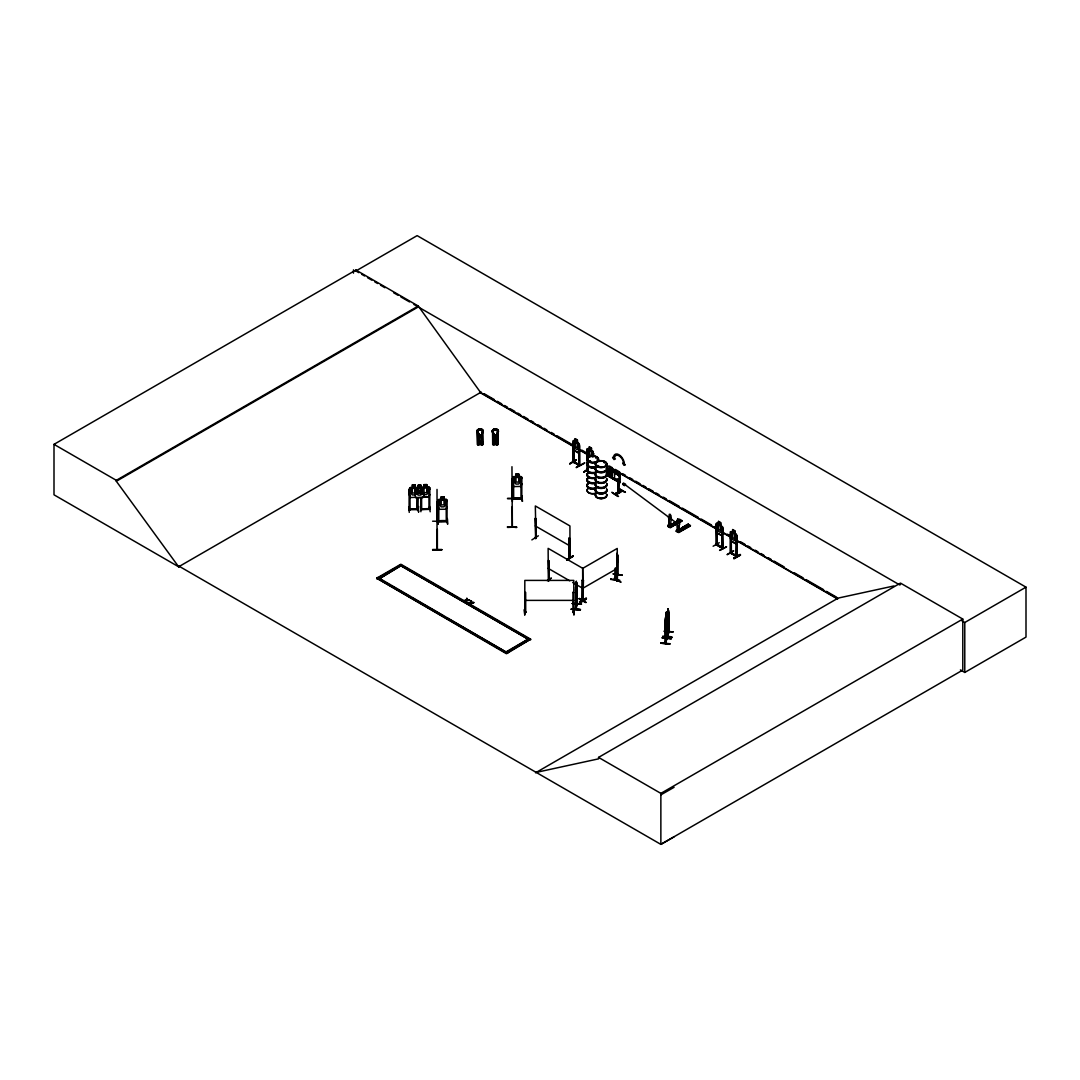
<?xml version="1.0" encoding="UTF-8"?>
<svg xmlns="http://www.w3.org/2000/svg" width="1080" height="1080" viewBox="0 0 1080 1080"><rect width="100%" height="100%" fill="white"/><g stroke="black" fill="none" stroke-linecap="round" stroke-linejoin="round"><path stroke-width="1.5" d="M576.572 592.299L576.68 589.316L575.775 596.227M576.072 582.687L575.964 583.808M571.212 609.39C577.813 606.731 588.289 611.955 571.266 609.039M580.338 609.957L571.253 609.12M665.631 643.127L665.402 618.719M667.602 636.525L667.953 612.171L667.508 618.354M668.871 611.874L668.952 631.922L667.44 636.971L667.44 616.99M670.599 526.27L670.977 519.966A2.038 1.175 60 0 0 670.68 517.172L670.586 514.904M678.173 529.767C677.133 530.847 677.66 529.308 679.063 531.05L679.28 524.853A2.038 1.175 60 0 0 678.969 522.058L678.848 519.494L677.552 519.224M679.063 531.05L679.28 524.853M668.399 619.947C669.141 610.322 667.521 629.181 667.022 622.039L667.278 623.862M665.483 618.745L666.509 614.763L666.198 618.638M666.711 613.386L665.563 617.328L665.753 622.458M576.396 588.263L575.91 592.704L575.735 591.597M669.843 643.99L660.785 643.154M660.785 642.843L669.843 643.721M662.661 636.863C671.746 634.973 677.984 639.481 662.742 636.593M662.729 636.255L671.787 637.065M671.72 637.713L662.715 636.62M481.694 442.773L482.328 433.04A3.065 2.498 -1.1 0 0 482.328 429.502A3.065 2.498 -1.1 0 0 477.995 429.53A3.065 2.498 -1.1 0 0 477.995 433.067L478.629 442.692M496.854 442.773L497.489 433.04A3.065 2.498 -1.1 0 0 497.489 429.502A3.065 2.498 -1.1 0 0 493.169 429.53A3.065 2.498 -1.1 0 0 493.169 433.067L493.169 433.175A3.065 2.498 -1.1 0 1 493.169 429.638A3.065 2.498 -1.1 0 1 497.489 429.611A3.065 2.498 -1.1 0 1 497.489 433.148M576.558 603.976L577.058 603.464L575.613 609.35L575.559 587.871L576.572 582.404L576.396 583.673M575.64 587.898L576.234 584.537L575.91 590.733M615.749 579.433L615.425 578.596L615.749 579.393M617.855 574.884L617.841 554.837M575.735 587.007L575.991 582.849L575.91 585.32M619.745 580.176L610.781 579.393M610.767 579.461L610.902 578.759M619.637 580.811L610.875 579.163M619.907 482.598L619.286 481.518M619.178 481.707L619.893 475.173L608.999 469.246L619.637 476.132L609.228 469.112M665.307 643.1L665.077 622.107L666.346 616.667M667.278 614.048L667.008 615.506L668.534 610.47M619.407 475.74L618.583 492.966L618.53 479.264M669.857 525.015L668.966 525.555L668.938 518.792A2.038 1.175 60 0 1 669.236 516.335L669.263 514.337L670.154 514.256M670.68 526.217C666.846 525.258 671.288 524.759 668.993 525.609M678.308 530.051L677.457 530.186L677.227 523.679A2.038 1.175 60 0 1 677.538 521.221L677.646 519.169M677.957 529.862L677.795 530.334M665.321 621.257L665.563 619.569M668.048 611.361L667.967 608.756L667.116 636.998L668.844 631.557M665.995 616.194L665.995 619.367M480.168 442.044C479.817 440.276 480.924 443.678 479.831 441.72M479.993 442.314L480.074 441.369L479.817 442.436M495.005 441.72C495.842 439.938 495.545 444.015 495.018 442.004M495.585 441.315L494.978 442.274L495.707 442.152M619.596 475.483L619.637 482.8L619.866 475.254L606.717 467.924A5.805 3.348 0 0 1 601.101 472.203A5.805 3.348 0 0 1 595.499 467.991M619.907 475.929C618.881 473.351 618.867 476.739 619.259 474.944M576.086 588.884L575.991 609.404L577.017 604.246M576.976 584.213L576.504 604.665M575.788 608.067L577.004 604.206M575.964 582.984L576.342 581.121L576.329 583.713M575.519 590.22L576.585 585.036M437.387 549.734L437.346 529.335M512.271 506.628L512.325 526.567M590.22 460.904L588.924 461.484L590.544 461.093M589.937 461.444L589.923 461.403M596.052 457.933L596.457 457.38M597.051 467.127A5.724 3.308 0 0 1 598.239 466.601C600.386 466.101 596.444 464.873 597.929 466.452M604.409 462.577L604.193 462.119M604.341 462.713L604.463 461.997L604.112 462.645M676.647 522.774L675.999 522.139L675.81 523.058M685.058 527.513L683.788 527.175M665.644 617.247L666.117 615.384M665.928 617.031L665.807 617.949M668.048 608.904L667.589 612.941M665.563 620.393L666.009 618.786M665.563 624.983L665.888 613.697L665.982 616.167M662.243 637.983L671.395 638.537L662.324 637.673M664.2 631.368L673.34 631.908L664.268 631.044M665.334 630.599C668.534 611.955 665.375 635.418 665.077 628.668M665.145 642.816L666.455 638.456M668.736 612.346L668.399 632.354L668.804 631.543M665.186 643.572L666.779 638.483M666.954 638.537L665.537 643.639L665.644 617.099M669.6 525.407L669.681 524.894M665.901 613.724L666.482 611.995L666.779 639.009L666.968 613.615M666.077 613.859L666.374 612.832M666.077 614.682L666.374 613.643M665.995 617.004L666.455 615.411L666.846 638.901M579.082 598.928L585.954 602.505L579.407 598.374M618.179 496.53C605.232 487.215 615.627 495.855 618.543 496.341M619.637 481.964L619.596 482.8L606.744 475.227M512.312 527.067L511.961 466.709M578.61 452.939L579.393 450.927M578.664 453.046L573.71 450.117L573.008 447.336L573.656 450.171L578.664 453.046L579.393 451.035M718.565 521.451L718.565 523.908L716.297 523.476L716.958 532.899L721.953 535.788L722.682 533.668M721.953 535.788L722.75 533.723M730.445 538.245L731.106 541.067L736.101 543.956L736.911 535.288L734.711 533.223L734.778 530.726L732.645 529.497L731.578 536.922L732.645 539.5L734.63 540.648L735.696 539.298L734.778 530.726M480.317 441.464L480.438 442.57M467.357 598.644L466.074 602.276L466.83 598.347L466.182 600.359L463.374 600.723L466.182 600.359M469.76 603.99L470.286 604.706L471.042 600.777L470.3 603.126L468.072 603.437M469.76 604.409L471.042 600.777M428.827 496.949L423.171 497.084L428.827 496.949L429.854 494.478M422.942 497.421L424.035 494.964L423.94 488.106L426.749 488.012L426.749 492.601L423.94 492.683M424.035 495.018L423.009 497.502L415.949 497.651L415.017 495.234L415.017 488.632L415.976 487.728L422.982 487.58L424.035 488.417M439.02 509.328L438.089 506.912L439.101 509.301L446.081 509.233L447.12 506.763M512.838 484.151L513.769 486.581L520.844 486.419L521.762 483.881M520.844 486.419L521.87 483.948M466.088 600.291C467.37 602.114 460.62 600.494 466.088 600.696M471.042 602.735L471.569 601.074M576.558 604.22L576.68 582.727L576.558 604.706M575.667 608.175L575.667 608.648M575.667 608.904L575.91 586.143M676.931 531.562L688.54 524.515L676.512 531.32C676.715 528.998 677.619 529.956 677.781 530.321M569.795 463.793L576.261 460.08M583.929 472.001L587.831 469.719M614.871 494.154L621.365 490.415M727.232 554.702L733.712 550.976M531.86 539.892L538.367 535.802M547.438 580.649L551.354 578.083M613.292 573.926L622.269 575.154L613.4 573.75M615.587 579.056L615.182 579.839L617.558 574.722M617.868 574.844L615.533 579.879L615.721 569.376M622.175 575.303L613.278 574.061M535.977 537.732L535.032 537.449L535.761 537.854M548.707 580.136L548.343 579.569M582.093 600.156L582.376 580.014L582.376 599.994M583.024 599.643L582.363 599.225L583.511 599.764M408.726 506.804L409.252 512.379M420.35 506.48L420.917 511.731M437.252 519.048L438.062 523.935M437.711 518.643L437.981 524.3M495.612 442.57L495.558 441.477M512.419 496.166L512.393 501.485M579.393 444.38L579.461 465.871C567.027 457.083 575.586 462.969 573.48 462.496M578.799 465.494L579.029 445.379M579.704 464.981C564.813 458.109 581.526 464.265 579.366 465.871M587.223 455.463L587.804 458.339L587.223 448.875L587.183 470.408C589.869 466.506 577.598 476.942 587.885 469.436M524.192 609.768L524.718 614.682M524.637 609.404L524.759 615.087M717.147 544.347L716.27 544.118L716.985 544.536M716.364 523.436L716.242 544.887L722.682 548.559L722.682 527.108L720.562 525.056L720.63 522.558L718.497 521.33L717.43 528.741L718.497 531.333L720.482 532.481L721.548 531.131L720.63 522.558M717.147 545.076L717.147 530.118M722.668 547.87C708.224 540.365 724.923 547.331 722.75 548.6M716.985 545.265L716.337 524.907L716.486 544.725L722.992 548.438L722.331 528.106L722.034 548.181L722.331 528.106M730.404 553.055L730.512 531.603L730.485 553.136M731.295 538.286L731.363 553.311L730.512 552.393M736.182 555.62C742.702 558.374 720.819 547.587 736.898 556.038M667.143 636.525L668.898 631.908M666.603 638.442L666.792 638.226M617.531 580L616.599 580.946M624.456 484.218C622.971 488.174 627.656 482.787 624.456 484.218L676.471 522.95L675.999 522.274M669.708 525.001L669.546 526.784L669.222 524.651L668.02 525.339L668.183 526.5L680.332 519.98L668.156 526.5M480.087 441.747L479.831 441.558M617.814 480.101L618.557 479.25L619.124 480.182M618.611 492.899L617.909 492.629L618.111 480.209M595.742 457.799L596.619 457.502M597.443 465.777L597.443 466.493M409.037 509.018C411.386 509.679 419.985 507.506 417.231 509.679L417.285 497.813M409.037 509.747L410.062 509.706M429.8 509.085L420.755 509.409L421.686 508.653M437.927 521.6L446.904 521.384M446.999 501.431L446.175 501.444L446.283 521.654L446.081 520.695L447.066 520.641L447.107 521.586M521.019 498.555L520.925 497.839L513.662 498.272M617.665 574.547L615.749 578.799M615.546 579.825L615.506 568.175M524.853 611.591C527.283 612.617 522.923 612.252 525.758 611.793M573.871 611.618L573.035 612.293M618.017 492.629L618.273 478.805L618.813 480.155M423.846 487.202L420.836 488.174L421.835 487.35L428.787 487.04L429.854 487.877L429.745 509.301L429.8 508.356L428.827 508.815M415.017 488.7L415.976 487.728M438.062 521.802L438.089 500.31L439.047 499.419L446.054 499.311L447.12 500.162L447.012 521.586C431.798 522.072 438.129 520.074 446.081 520.695M438.089 500.377L439.047 499.419M521.775 477.387L520.763 476.523L513.797 476.604L512.838 477.563L512.892 499.027L521.856 498.771M582.08 599.562L582.998 599.94M582.957 580.351L582.849 600.723L583.443 580.351L582.147 580.149M616.586 580.892L617.247 560.574L616.815 581.067M617.436 580.743L617.261 552.987M478.251 444.663L477.549 444.69L477.265 430.326C490.212 429.368 474.134 429.988 478.562 430.164M482.207 430.11L481.964 430.299M492.494 430.353L497.732 430.272L497.975 444.636L492.696 444.677L492.548 430.339M493.317 430.312L493.979 430.339M477.873 442.935L482.463 442.908L482.112 444.069L478.238 444.096L477.86 441.599L477.887 444.366L479.142 444.65L478.94 433.499M496.125 430.286C500.445 429.773 490.644 429.017 493.439 430.339M481.653 435.078L481.829 444.65L482.463 444.326L482.45 441.572L482.085 442.611L478.211 442.638M481.154 435.092L481.221 444.636L482.22 444.65L482.247 430.124M482.504 430.312L482.774 444.65L482.571 430.272M494.289 444.677L493.061 444.501L492.791 429.759M496.327 435.092C494.613 447.93 499.163 448.132 497.097 435.065M497.286 444.636L497.61 441.572L497.259 442.611L493.385 442.638L493.02 441.599L493.061 444.366L493.992 444.514L493.736 433.202M480.168 442.651L480.263 441.923M409.955 509.18L409.09 509.949L409.131 489.753L409.982 489.915L409.131 489.753M410.076 509.895L409.968 489.726M417.285 508.734L418.001 508.667M421.686 509.382L421.7 509.045M428.909 508.41L429.017 509.382L428.909 489.159L429.745 489.321L428.909 489.159M429.719 508.586L420.876 508.896M438.035 501.808L438.845 501.606L438.777 521.829L438.75 520.803M447.107 520.857L437.967 521.087M512.811 498.987L513.5 497.988L513.662 498.987L513.608 478.791L512.784 478.994M512.77 498.785L521.667 498.839L520.925 497.839L521.856 498.042M587.156 448.916L589.424 449.348L589.424 446.89M573.871 611.793L572.846 612.009M573.871 612.522L572.94 612.536L572.94 592.367L573.777 592.542L572.94 592.367M679.604 519.575L678.551 519.952L680.711 521.37L678.551 520.128M679.914 519.737L667.845 526.311L670.356 527.742L681.899 520.519L669.614 527.324L671.207 525.798L671.382 526.757M688.54 524.515L676.985 531.576L676.242 531.171L678.74 532.575L690.457 525.812L688.122 524.111C684.41 525.218 692.726 527.391 686.934 524.786M678.011 532.183L690.431 525.812M689.756 525.42L678.267 532.319M535.343 537.313L535.653 538.556L535.329 518.103L535.761 538.582L535.91 518.441M569.147 557.914L569.349 537.745L569.484 557.726M548.356 560.371L548.937 580.608L548.951 560.709M569.349 556.996L569.997 557.375L569.268 556.956M566.663 559.629L573.143 555.889L566.717 559.967M566.717 559.697L573.156 555.93M567.027 560.264L573.197 556.281M549.032 579.96L548.613 580.068M547.168 580.54L551.03 578.286M583.443 580.351L582.633 580.554M614.52 578.515L621.04 582.242L614.21 578.313M586.183 598.199C570.848 605.178 586.589 601.898 586.143 598.131M179.442 566.42L178.74 566.838L54 494.815L54 444.353L355.914 270.041L418.244 306.018L480.573 392.472L573.79 446.296M355.914 270.041L355.914 270.972L417.137 235.629L1026 587.156L1026 637.106L964.778 672.449L960.404 669.911M54 444.353L116.33 480.33L418.244 306.018M674.082 836.838L660.865 844.371L179.361 566.379L178.646 566.784L116.33 481.262L418.244 306.95M178.646 566.784L481.275 392.067M422.442 488.147L423.94 487.283L423.833 484.69L426.843 484.583L426.749 487.188L428.247 487.958L428.247 492.548L426.749 494.559L423.94 494.654M573.264 442.044L573.399 462.024M575.127 441.099L575.276 438.723M577.327 439.83L578.259 448.389L577.193 449.739L575.208 448.592L574.142 446.013L575.127 438.642L577.327 439.83L577.327 442.287L579.393 444.42M578.637 443.124L573.71 440.357M587.642 470.664L587.412 450.212L588.06 470.57M592.407 456.557L592.407 451.98L591.341 450.536C592.124 444.933 590.031 451.183 592.826 451.319L593.474 455.868M569.835 463.928L576.329 459.769L569.835 463.509M592.785 451.292L593.541 455.895M376.704 578.192L400.856 564.246L530.631 639.171L506.48 653.738L376.704 578.192L506.48 653.117L530.631 639.171M592.947 453.681L593.77 453.884L592.947 453.681L592.947 457.002M376.704 578.812L377.973 577.463L507.749 653.009L506.48 651.659L528.106 639.171L506.48 652.28M379.404 577.246L400.856 564.867L424.197 578.34M576.329 467.262C588.843 461.781 586.413 460.931 576.329 467.681M606.717 467.924L612.414 471.285M612.495 471.177L614.615 473.162L614.547 478.967L612.495 478.548M606.704 475.295L618.53 481.815M608.999 475.902L619.933 481.95L610.551 476.537M614.547 478.967L612.414 478.494M617.922 481.464C616.032 481.235 615.519 477.711 618.543 480.317L619.259 479.898M618.084 479.736L617.949 492.669M618.516 479.439L619.259 480.101L618.543 480.519L616.329 479.399M618.894 488.646L625.388 492.386L618.543 488.43M614.574 494.046L621.418 490.091L614.938 493.844M615.654 494.262L622.188 490.577M622.499 491.117L616.005 494.843M625.361 492.345L618.624 488.74M670.599 515.417L670.68 517.172M668.938 518.792L669.37 525.609M677.538 519.426L677.619 521.181M668.02 525.339L669.384 524.745M674.312 522.396C680.103 524.988 671.801 522.815 675.5 521.707L677.673 522.95M677.754 520.412L676.566 521.276M671.382 525.893L670.019 526.487M669.6 527.31L681.494 520.438M669.884 527.486L682.088 520.979L669.762 527.297M676.404 530.172L677.592 529.484M682.695 527.229C688.487 529.835 680.184 527.661 683.883 526.54L686.057 527.796M684.95 525.933C690.741 528.538 682.438 526.365 686.138 525.245L688.298 526.5M676.229 531.144L688.122 524.273L688.676 524.812M677.93 531.617L677.16 529.848L677.93 531.617L677.93 530.159M676.58 530.267L678.402 532.021L679.59 530.631L679.765 531.603M678.402 531.32L679.765 530.739M689.864 525.271L678.321 532.332L678.577 531.428M582.633 588.398L617.247 568.418M722.912 528.444L722.101 528.242M716.958 532.899L722.021 535.748M730.701 532.953L731.133 553.433M736.155 533.979L730.593 531.684L732.713 532.076M736.479 536.274L736.168 556.375L736.479 536.274L737.127 556.632L730.485 553.055L736.898 556.767L736.83 535.275M737.06 536.612L736.25 536.409M731.106 541.067L736.101 543.956M719.617 550.409L726.462 546.817M736.182 555.836L736.817 556.767M733.765 558.158L740.273 554.418L733.82 558.225M734.116 558.738L740.61 554.985L733.765 558.576M535.518 772.821L838.148 598.091L893.903 585.968M536.22 772.403L598.55 758.849L598.55 757.404L900.464 583.092L962.793 619.07L962.793 670.059L660.865 844.371L660.865 793.382L962.793 619.07M900.464 584.537L899.762 584.955L413.897 304.439M961.889 620.825L964.778 622.499L1026 587.156M418.122 487.755L416.624 488.619L416.624 493.196L418.122 495.126L420.93 495.045L422.429 493.034L422.429 488.444L420.93 487.674L421.025 485.123L418.027 485.217L418.122 487.809M660.865 794.84L674.082 787.307M606.096 468.302L606.812 467.978M583.024 600.291L583.214 580.217M617.139 580.581L617.247 548.438L582.633 568.418L582.808 600.494M582.971 600.656L582.741 568.337L548.127 548.356L548.343 580.298M478.805 430.339L477.913 430.353L478.17 441.49M478.737 444.514L478.575 433.202M481.532 444.488L481.397 434.768M481.869 444.663L481.761 435.065M496.706 444.488L496.935 435.065M677.74 518.967L678.969 520.263M597.753 465.737L597.902 465.71A5.805 3.348 0 0 1 596.916 466.439M618.408 492.251L619.056 492.561M588.06 470.502L587.412 450.212M667.953 611.348L667.508 620.325L667.264 619.218M666.009 617.976L665.563 626.954L665.321 625.846M409.226 509.706L418.217 509.625L417.204 509.45L417.299 498.002M421.646 509.612L421.592 497.732M429.651 509.355L420.714 509.625L420.755 497.759M512.798 498.042L521.033 498.096M466.83 599.886L469.503 600.291L466.736 600.656M469.503 600.291L466.83 600.305L469.503 599.886M471.042 602.33L473.715 602.721L470.948 603.086M468.072 603.018L473.715 602.721M470.381 602.37L467.586 603.153L470.381 602.788M473.715 602.316L470.948 602.667L470.286 604.706M525.704 612.562L525.663 592.367L524.826 592.542M597.929 465.845L598.212 465.845A5.805 3.348 0 0 0 596.997 466.493A5.738 3.308 0 0 1 599.616 460.904A5.738 3.308 0 0 1 606.636 464.954A5.738 3.308 0 0 1 597.051 466.439M569.268 557.685L570.011 558.063L569.93 525.933L535.329 505.953L535.977 538.38M573.683 461.808L572.954 461.417M573.264 462.024L579.704 465.71L579.609 445.716L578.799 445.514M587.723 469.935L587.129 469.638M412.317 485.096L415.125 485.055M412.223 487.526L410.171 487.539C407.592 489.753 409.239 494.613 410.144 497.515L415.787 497.327M415.125 494.883L412.317 494.978L410.819 493.061L410.819 488.471L412.317 487.607L412.209 485.014L415.22 484.974L415.125 487.512L418.23 488.201L417.123 487.445L410.211 487.674M428.787 487.04L426.843 487.107L426.735 484.677L423.833 484.69M415.125 492.925L412.317 493.02L412.317 488.43L415.125 488.336L415.125 495.275M429.57 506.142L430.178 511.785M409.064 509.193L417.393 508.95M418.541 511.785L417.947 506.466L418.595 512.123M418.122 485.352L420.93 485.271M415.949 497.705L422.928 497.354M515.849 474.093L518.764 474.174L518.764 476.631L520.263 477.414L520.263 482.004L518.764 484.002L515.957 484.07L514.445 482.139L514.445 477.549L515.957 476.699L515.849 474.093L518.859 474.093L518.859 476.55M521.033 498.825L520.925 478.629L521.748 478.615M522.113 501.255L521.681 495.612L522.544 501.323M447.431 518.832L447.795 524.111M479.48 443.961L479.48 441.774L480.884 441.774L480.884 443.948M494.64 441.774C495.896 438.048 494.384 449.091 496.044 441.774M493.034 442.935L497.624 442.894L497.286 444.069L493.412 444.096L493.209 433.499M477.887 443.057L478.211 433.512M493.061 443.057L493.412 444.096M512.271 478.845L511.961 499.298M507.533 498.663L516.699 498.609M437.346 501.552L437.346 522.072M441.774 521.316L432.594 521.208M507.533 526.743L516.712 527.418L507.533 526.811M507.533 527.148L516.712 527.054L507.533 527.432M432.594 549.49L441.774 549.49M525.758 612.346L524.934 612.549M572.94 612.346L573.818 612.562L573.777 580.406L524.826 580.406L524.731 612.522M573.966 609.741L573.899 615.087L574.344 609.768M524.826 600.386L573.777 600.386M409.158 509.233L409.185 509.936M572.279 603.693L581.405 604.287M598.063 466.412L597.753 466.195A5.724 3.308 0 0 1 596.862 467.006M597.848 466.519L597.483 466.385M668.547 610.389L668.345 632.313M662.256 637.848L671.315 638.833M660.771 643.235L669.857 644.058M617.315 575.235L617.625 555.309M598.374 465.737L598.226 465.71A5.724 3.308 0 0 0 597.051 466.195M477.279 430.339L477.549 444.69L482.827 444.623M446.945 518.427L447.336 523.76M569.363 556.956L569.606 558.171M548.397 579.623L548.586 580.811M415.125 487.512L416.624 488.282M586.481 598.685L579.785 602.316M355.914 270.972L358.817 272.646M361.719 274.32L364.621 275.994M367.511 277.668L371.858 280.179M374.76 281.853L377.663 283.527M380.565 285.201L384.912 287.712M393.606 292.734L397.953 295.245M400.856 296.919L409.55 301.928M591.476 447.998L589.275 446.81L589.356 449.388L588.289 449.591L589.356 456.773M575.276 441.18L573.008 440.748L573.075 462.213M587.858 448.538L592.758 451.359M717.012 523.098L722.615 527.148L722.615 533.709M484.191 393.741L494.384 399.627M497.3 401.315L501.674 403.839M504.576 405.513L507.492 407.201M510.408 408.875L514.782 411.399M517.698 413.087L520.601 414.774M523.517 416.448L527.89 418.973M530.807 420.66L533.709 422.334M538.083 424.858L540.999 426.546M543.915 428.22L546.817 429.908M551.192 432.432L554.108 434.106M557.024 435.794L573.048 445.041M581.783 450.09L586.157 452.615M609.457 466.061L612.374 467.748M615.289 469.436L619.65 471.947M622.566 473.634L625.482 475.322M629.843 477.833L632.759 479.52M635.675 481.208L640.049 483.732M642.965 485.406L645.867 487.094M648.783 488.768L653.157 491.292M656.073 492.98L658.976 494.654M663.35 497.178L666.265 498.865M669.182 500.54L679.374 506.425M682.29 508.113L698.315 517.361M701.217 519.048L711.423 524.934M714.326 526.608L717.241 528.296M727.434 534.182L730.35 535.869M740.556 541.755L744.917 544.28M747.833 545.954L750.749 547.641M755.109 550.165L758.025 551.84M760.941 553.527L763.857 555.201M768.231 557.726L771.134 559.413M774.05 561.087L784.242 566.987M794.448 572.873L803.183 577.908M806.099 579.596L823.581 589.68M826.484 591.368L836.69 597.254M579.609 449.658L588.357 454.707M597.092 459.743L600.008 461.43M605.84 464.792L716.539 528.701M722.358 532.076L731.106 537.111M735.466 539.636L837.432 598.509M479.615 392.337L573.143 446.337M578.988 449.712L586.292 453.924M608.216 466.587L716.351 529.024M722.196 532.399L729.513 536.612M735.359 539.987L837.648 599.049M606.744 469.246L610.713 471.542L612.414 473.742L612.414 476.037L610.713 476.294L606.744 473.999M618.084 478.913L618.989 479.223M619.866 482.666L618.975 482.342M679.739 519.264L681.332 520.56M719.266 542.7L713.138 546.237M726.476 546.871L719.685 550.368M733.414 550.868L727.286 554.418M669.776 525.312L668.938 525.433M669.546 525.326L668.777 525.001L668.777 526.46M669.546 526.784L668.885 524.948M670.019 527.175L668.196 525.433M535.329 525.947L569.93 545.927M548.127 568.337L569.754 580.824M572.643 582.498L582.741 588.317M467.357 599.062L466.83 598.347M427.113 580.014L444.609 590.125M447.525 591.8L457.731 597.699M460.647 599.387L478.143 609.485M481.059 611.172L530.631 639.792M379.431 578.921L389.637 584.82M392.553 586.494L410.049 596.606M412.965 598.293L443.583 615.965M446.499 617.652L506.291 652.172M598.55 757.404L660.865 793.382M428.746 487.12L429.854 487.877M422.942 487.661L423.94 488.457M446.054 499.311L447.012 500.202M716.324 544.914L716.27 544.118M679.739 519.52L668.615 526.743M606.096 473.958L606.812 475.187M730.593 538.231L731.227 540.972M716.445 530.064L717.079 532.805M665.496 625.28L665.766 627.224L665.402 625.266M520.803 476.51L521.87 477.346L521.762 498.771M513.797 476.604L512.946 477.589L512.946 484.137M493.169 433.067L493.803 442.8M444.11 499.298L444.11 496.841L441.099 496.908L441.099 499.365M677.322 523.625L677.619 530.226M497.367 429.732L497.678 444.474L497.354 431.73M496.571 434.768L496.787 444.488M496.26 436.685L496.409 444.65M493.992 433.512L494.114 439.898M493.385 433.512L493.668 443.084M493.101 433.526L493.276 443.084M481.937 435.065L482.22 444.65M478.332 433.526L478.481 441.49M477.617 429.759L477.846 444.514M516.699 498.433L507.533 498.366M964.778 622.499L964.778 672.449M679.59 530.631L679.59 531.333M677.268 529.781L677.268 531.239M671.207 525.798L671.207 526.487M669.222 524.651L669.222 525.514M667.872 609.593L667.75 611.334M666.36 612.117L666.36 614.588M616.505 479.291L616.505 480.438M615.208 568.134L615.182 579.839M579.029 452.034L579.029 465.358M573.845 442.382L573.683 462.537L573.615 442.517M569.349 537.745L569.349 557.726M548.721 560.831L548.721 580.811M478.238 443.057L478.238 444.096M437.022 489.416L437.022 549.842M418.108 497.786L418.041 509.679M353.471 269.851L353.471 273.159M116.33 480.33L116.33 481.262M477.995 433.175A3.065 2.498 -1.1 0 1 477.995 429.638A3.065 2.498 -1.1 0 1 482.328 429.611A3.065 2.498 -1.1 0 1 482.328 433.148M606.623 478.427A5.711 3.294 0 0 1 601.101 482.571A5.711 3.294 0 0 1 595.58 478.427M606.704 468.275A5.805 3.348 0 0 1 601.101 472.487A5.805 3.348 0 0 1 595.499 468.275M596.997 466.776A5.805 3.348 0 0 1 598.199 466.236M606.636 468.599A5.724 3.308 0 0 1 601.101 472.77A5.724 3.308 0 0 1 595.566 468.599M606.636 467.681A5.724 3.308 0 0 1 601.101 471.839A5.724 3.308 0 0 1 595.566 467.681M606.623 474.12A5.711 3.294 0 0 1 601.101 478.278A5.711 3.294 0 0 1 595.58 474.12M606.704 473.783A5.805 3.348 0 0 1 601.101 478.008A5.805 3.348 0 0 1 595.499 473.783M606.704 473.499A5.805 3.348 0 0 1 601.101 477.725A5.805 3.348 0 0 1 595.499 473.499M606.636 473.189A5.724 3.308 0 0 1 601.101 477.36A5.724 3.308 0 0 1 595.566 473.189M606.636 478.791A5.724 3.308 0 0 1 601.101 482.949A5.724 3.308 0 0 1 595.566 478.791M606.609 479.237A5.697 3.294 0 0 1 601.101 483.381A5.697 3.294 0 0 1 595.593 479.237M606.596 494.14A5.684 3.281 0 0 1 601.101 498.272A5.684 3.281 0 0 1 595.606 494.14M606.636 478.967A5.738 3.308 0 0 1 601.101 483.138A5.738 3.308 0 0 1 595.566 478.967M606.636 484.313A5.724 3.308 0 0 1 601.101 488.484A5.724 3.308 0 0 1 595.566 484.313M606.636 483.395A5.724 3.308 0 0 1 601.101 487.553A5.724 3.308 0 0 1 595.566 483.395M606.623 489.834A5.711 3.294 0 0 1 601.101 493.992A5.711 3.294 0 0 1 595.58 489.834M606.704 489.497A5.805 3.348 0 0 1 601.101 493.722A5.805 3.348 0 0 1 595.499 489.497M606.704 489.213A5.805 3.348 0 0 1 601.101 493.439A5.805 3.348 0 0 1 595.499 489.213M606.636 488.902A5.724 3.308 0 0 1 601.101 493.074A5.724 3.308 0 0 1 595.566 488.902M606.704 483.989A5.805 3.348 0 0 1 601.101 488.201A5.805 3.348 0 0 1 595.499 483.989M606.704 483.705A5.805 3.348 0 0 1 601.101 487.917A5.805 3.348 0 0 1 595.499 483.705M595.715 472.77A5.805 3.348 0 0 1 588.708 472.23A5.805 3.348 0 0 1 587.79 468.194M595.661 473.04A5.711 3.294 0 0 1 588.776 472.514A5.711 3.294 0 0 1 587.858 468.531M595.661 477.333A5.684 3.281 0 0 1 588.789 476.82A5.684 3.281 0 0 1 587.885 472.851M597.834 466.034A5.805 3.348 0 0 1 596.916 466.722M595.715 467.249A5.805 3.348 0 0 1 588.708 466.722A5.805 3.348 0 0 1 587.79 462.672M595.674 472.122A5.724 3.308 0 0 1 588.762 471.596A5.724 3.308 0 0 1 587.858 467.613M595.674 467.532A5.724 3.308 0 0 1 588.762 467.006A5.724 3.308 0 0 1 587.858 463.023M595.715 472.487A5.805 3.348 0 0 1 588.708 471.947A5.805 3.348 0 0 1 587.79 467.91M595.715 466.965A5.805 3.348 0 0 1 588.708 466.439A5.805 3.348 0 0 1 587.79 462.389M597.753 465.399A5.711 3.294 0 0 1 596.849 466.088M595.661 466.601A5.711 3.294 0 0 1 588.776 466.088A5.711 3.294 0 0 1 587.858 462.105M595.715 488.484A5.805 3.348 0 0 1 588.708 487.944A5.805 3.348 0 0 1 587.79 483.908M595.661 488.754A5.711 3.294 0 0 1 588.776 488.228A5.711 3.294 0 0 1 587.858 484.245M595.674 493.196A5.738 3.308 0 0 1 588.749 492.669A5.738 3.308 0 0 1 587.844 488.673M595.661 478.157A5.684 3.281 0 0 1 588.789 477.63A5.684 3.281 0 0 1 587.885 473.675M595.674 493.385A5.738 3.308 0 0 1 588.749 492.858A5.738 3.308 0 0 1 587.844 488.862M595.715 482.963A5.805 3.348 0 0 1 588.708 482.436A5.805 3.348 0 0 1 587.79 478.386M595.674 487.836A5.724 3.308 0 0 1 588.762 487.31A5.724 3.308 0 0 1 587.858 483.327M595.674 483.246A5.724 3.308 0 0 1 588.762 482.72A5.724 3.308 0 0 1 587.858 478.737M595.715 488.201A5.805 3.348 0 0 1 588.708 487.661A5.805 3.348 0 0 1 587.79 483.624M595.715 482.679A5.805 3.348 0 0 1 588.708 482.152A5.805 3.348 0 0 1 587.79 478.103M595.661 482.315A5.711 3.294 0 0 1 588.776 481.802A5.711 3.294 0 0 1 587.858 477.819M611.847 472.716L609.727 473.243L611.793 476.564L609.282 473.472C606.731 475.119 605.57 471.785 608.783 472.649L606.825 469.503L609.255 472.446L611.847 472.716M617.423 559.913L617.274 562.883L617.517 559.926M622.647 484.164C623.943 486.972 624.74 480.37 622.647 484.164M572.319 603.518L581.445 604.098L572.319 603.518M422.159 494.168L421.2 494.276L419.539 491.954L416.934 494.411L418.905 491.427L417.029 488.673L419.499 490.86L422.05 488.525L420.147 491.413L422.159 494.168M579.366 598.712L585.887 602.478L579.366 598.752M445.514 504.819L444.015 506.817L441.207 506.885L439.695 504.954L439.695 500.364L441.207 499.5L441.194 496.989L444.015 496.989L444.015 499.446L445.514 500.229L445.514 504.819M400.856 565.704L379.229 578.812L400.856 565.704M625.307 464.657L623.997 465.358L622.674 463.144L623.592 463.671A6.439 3.713 60 0 0 619.029 455.787A6.439 3.713 60 0 0 614.48 458.42L615.384 458.933L613.994 459.581L612.59 457.326L613.494 457.839A7.709 4.455 60 0 1 618.948 454.694A7.709 4.455 60 0 1 624.402 464.144L625.307 464.657M414.626 485.487L412.817 485.541L412.817 486.365L414.626 486.297L414.626 485.487M426.249 485.15L424.44 485.217L424.44 486.041L426.249 485.973L426.249 485.15M420.431 485.636L418.621 485.69L418.621 486.5L420.431 486.459L420.431 485.636M420.93 488.484L418.122 488.565L418.122 493.155L420.93 493.074L420.93 488.484M518.265 474.593L516.456 474.633L516.456 475.457L518.265 475.416L518.265 474.593M518.764 477.455L515.957 477.509L515.957 482.099L518.764 482.045L518.764 477.455M443.502 497.408L441.707 497.448L441.707 498.272L443.502 498.231L443.502 497.408M444.015 500.27L441.207 500.324L441.207 504.913L444.015 504.846L444.015 500.27M482.301 434.916L477.711 435.2L482.301 434.916M497.462 434.916L492.872 435.2L497.462 434.916M482.328 436.374L477.738 436.658L482.328 436.374M497.489 436.374L492.899 436.658L497.489 436.374M441.774 549.855L432.608 550.139L441.774 549.815M576.828 440.114L575.559 439.385L576.828 440.937L576.828 440.114M590.99 448.281L589.707 447.552L590.99 449.105L590.99 448.281M720.13 522.842L718.848 522.113L720.13 523.665L720.13 522.842M734.279 531.023L732.996 530.28L734.279 531.832L734.279 531.023M577.193 443.192L575.208 442.044L575.208 446.634L577.193 447.782L577.193 443.192M591.341 451.359L589.356 450.212L589.356 454.802L591.341 455.949L591.341 451.359M720.482 525.919L718.497 524.772L718.497 529.362L720.482 530.51L720.482 525.919M734.63 534.087L732.645 532.94L732.645 537.53L734.63 538.677L734.63 534.087M610.713 472.77L606.744 470.475L606.744 472.77L610.713 475.065L610.713 472.77M529.375 639.9L399.6 564.975L529.375 639.9M598.239 466.803A5.724 3.308 0 0 0 606.825 463.941A5.724 3.308 0 0 0 598.239 461.065A5.724 3.308 0 0 0 598.239 466.803M598.253 467.221A5.697 3.294 0 0 0 606.798 464.373A5.697 3.294 0 0 0 598.253 461.525A5.697 3.294 0 0 0 598.253 467.221M601.101 498.596A5.724 3.308 0 0 0 606.636 494.438A5.724 3.308 0 0 1 601.101 498.623A5.724 3.308 0 0 1 595.566 494.464A5.724 3.308 0 0 0 601.101 498.596M589.95 461.97A5.711 3.294 0 0 0 598.523 459.121A5.711 3.294 0 0 0 589.95 456.26A5.711 3.294 0 0 0 589.95 461.97M589.95 462.456A5.711 3.294 0 0 0 598.523 459.594A5.711 3.294 0 0 0 589.95 456.745A5.711 3.294 0 0 0 589.95 462.456M588.762 477.131A5.724 3.308 0 0 0 595.674 477.657A5.711 3.294 0 0 1 588.776 477.171A5.711 3.294 0 0 1 587.858 473.189A5.724 3.308 0 0 0 588.762 477.131M589.937 462.186A5.738 3.308 0 0 0 598.55 459.324A5.738 3.308 0 0 0 589.937 456.462A5.738 3.308 0 0 0 589.937 462.186"/></g></svg>
